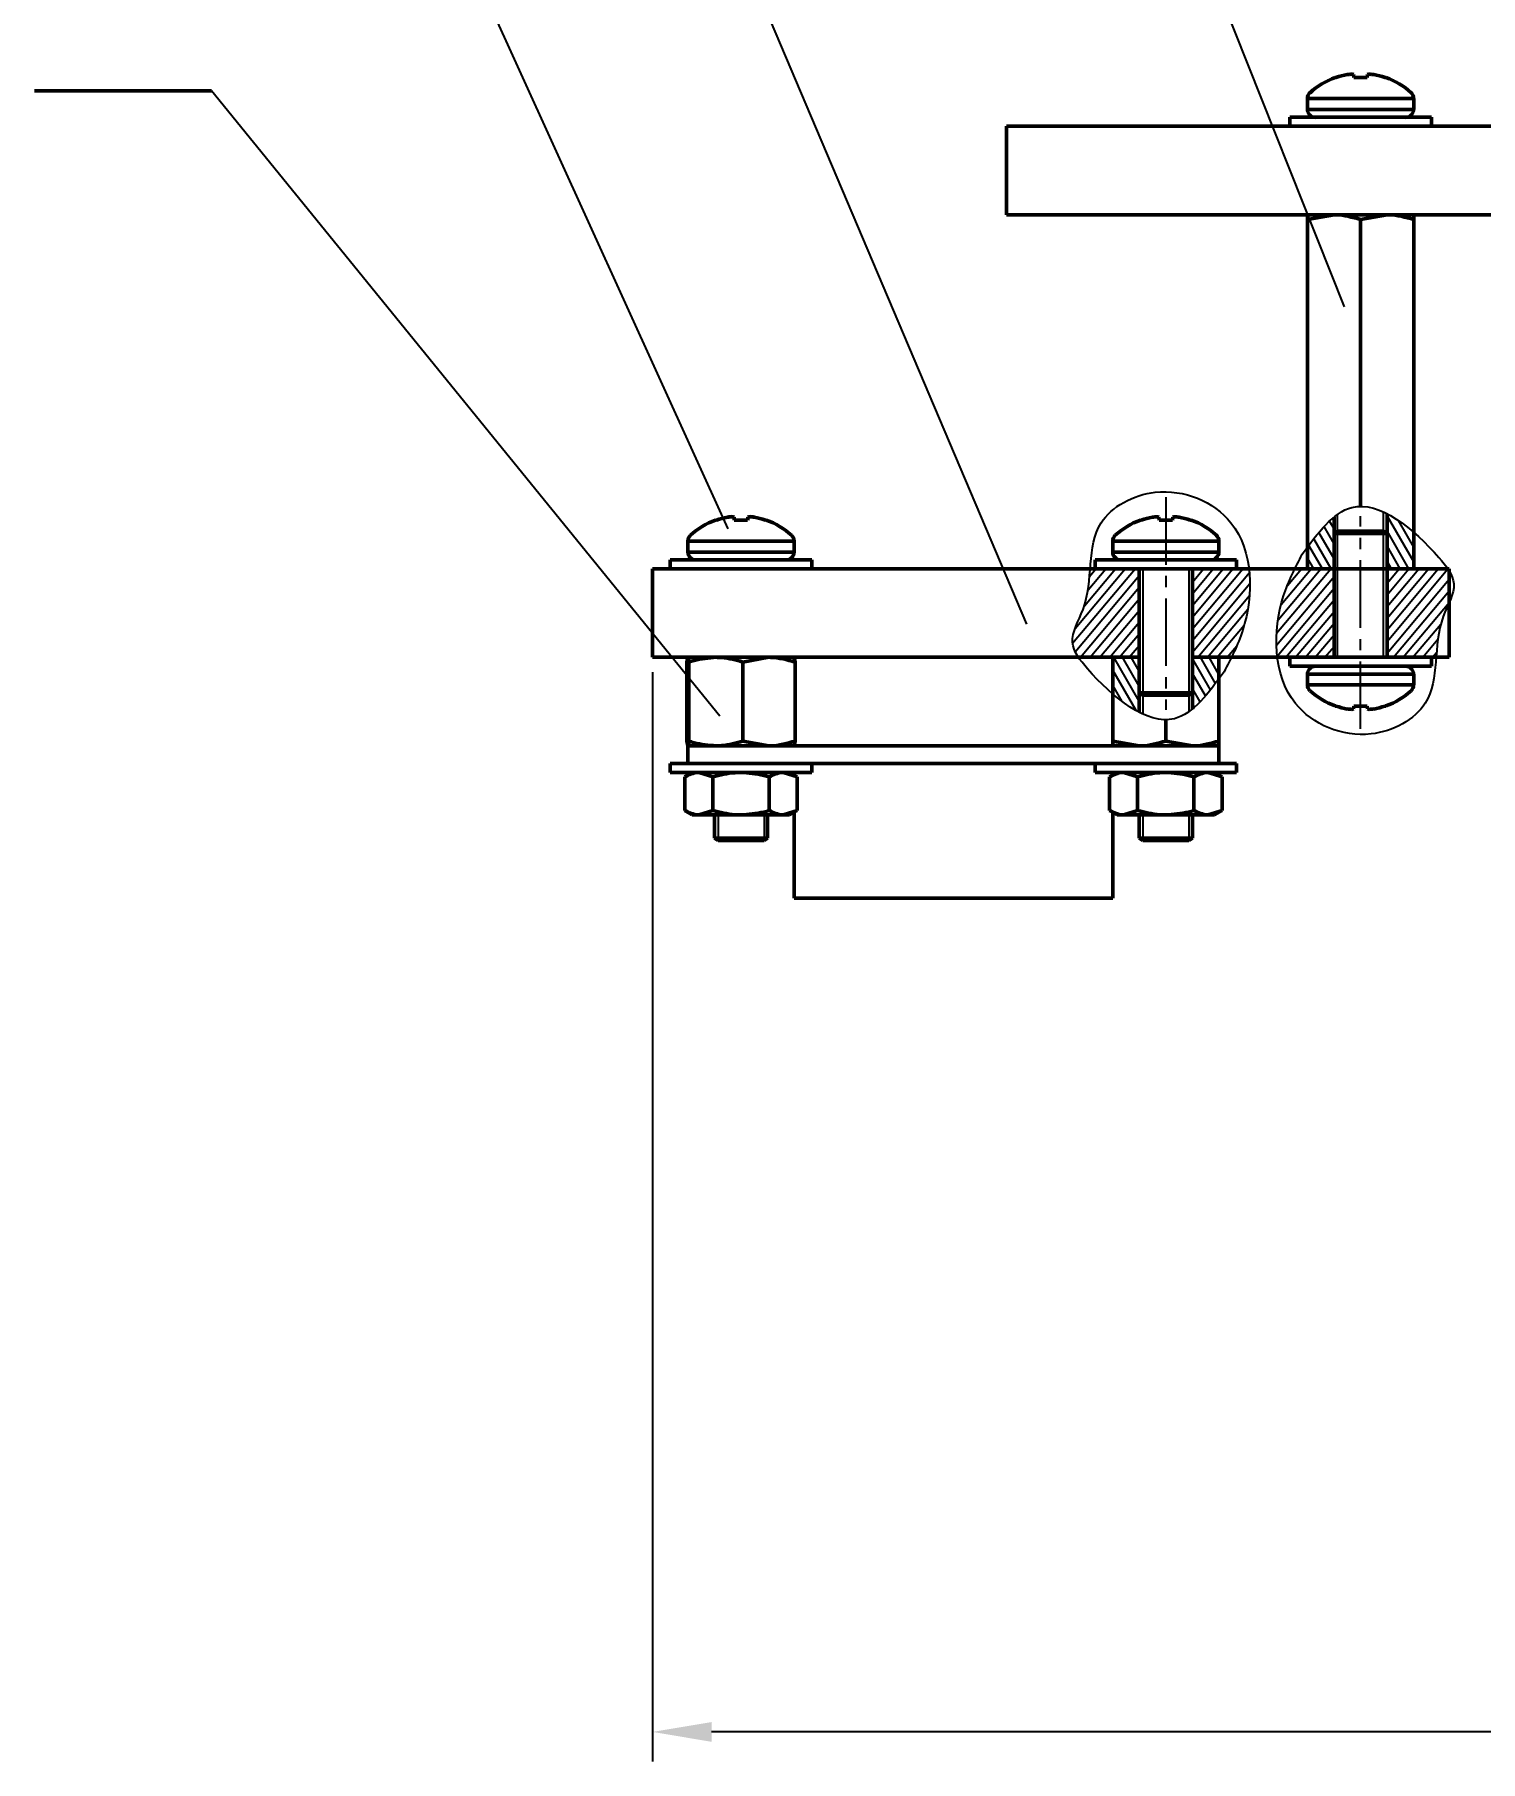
# Model space of a CAD drawing. Header units: inches. Extents: x -1846 to 3013, y 0 to 1997.
# Drawn here: x 99.1 to 221.7, y 1722.9 to 1869.2 of the extents above; entities that cross this region are included whole.
import ezdxf

# ---------------------------------------------------------------- set-up
doc = ezdxf.new("R2010")
doc.units = ezdxf.units.IN
doc.linetypes.add('CENTER2', pattern=[28.575, 19.05, -3.175, 3.175, -3.175])
for name, color, linetype, lineweight in [('Basic', 7, 'Continuous', 50), ('Center', 1, 'CENTER2', 25), ('Thin', 3, 'Continuous', 25)]:
    doc.layers.add(name, color=color, linetype=linetype, lineweight=lineweight)
doc.styles.get("Standard").update_dxf_attribs({"font": '', "height": 4})
doc.styles.get('Standard').set_extended_font_data('TCVN 7284', italic=True)
doc.dimstyles.new('TCVN 7284', dxfattribs={"dimscale": 2, "dimtxt": 4, "dimasz": 2.5, "dimexe": 1.25, "dimexo": 0.625, "dimtad": 1, "dimtoh": 1, "dimdec": 0, "dimlfac": 0.66, "dimtxsty": 'Standard', "dimcen": 2.5, "dimclrd": 7, "dimclre": 7, "dimclrt": 7, "dimadec": 0, "dimazin": 0, "dimtfac": 1, "dimtdec": 0, "dimtofl": 0, "dimtmove": 0, "dimatfit": 3, "dimfxl": 1, "dimlwd": 25, "dimlwe": 25, "dimarcsym": 0})
pattern_1 = [(120, (1689.1009, 1015.4819), (-0.54992613, -0.3175), [])]
pattern_2 = [(50, (1689.1009, 1015.4819), (-0.48643822, 0.40817013), [])]

# ---------------------------------------------------------------- blocks, each defined once
blk = doc.blocks.new('*D39')
at = {"layer": 'Defpoints', "color": 0, "ltscale": 0.3, "transparency": 16777216}
for p in [(556.49, 1853.97), (151.49, 1816.47), (151.49, 1725.43)]:
    blk.add_point(p, dxfattribs=at)
at = {"layer": 'Thin', "color": 7, "linetype": 'Continuous', "lineweight": 25, "ltscale": 0.3, "transparency": 16777216}
for p, q in [((556.49, 1852.72), (556.49, 1722.93)), ((151.49, 1815.22), (151.49, 1722.93)), ((551.49, 1725.43), (156.49, 1725.43))]:
    blk.add_line(p, q, dxfattribs=at)
at = {"layer": 'Thin', "color": 7, "ltscale": 0.3, "transparency": 16777216}
for points in [[(156.49, 1726.26), (156.49, 1724.59), (151.49, 1725.43)], [(551.49, 1726.26), (551.49, 1724.59), (556.49, 1725.43)]]:
    blk.add_solid(points, dxfattribs=at)
at = {"layer": 'Thin', "color": 7, "ltscale": 0.3, "transparency": 16777216, "insert": (353.99, 1728.7), "char_height": 4, "attachment_point": 5}
blk.add_mtext('270', dxfattribs=at)

msp = doc.modelspace()

# ---------------------------------------------------------------- hatches: boundary and pattern name
at = {"layer": 'Thin', "ltscale": 0.3}
h = msp.add_hatch(dxfattribs=at)
h.set_pattern_fill('ANSI31', color=256, scale=0.2, angle=75)
h.set_pattern_definition(pattern_1)
edge = h.paths.add_edge_path()
edge.add_spline(control_points=[(209.24, 1828.35), (208.45, 1827.7), (207.71, 1826.77), (206.99, 1825.79)], knot_values=[48.648965, 48.648965, 48.648965, 48.648965, 51.840316, 51.840316, 51.840316, 51.840316], degree=3, periodic=0)
edge.add_line((206.99, 1825.79), (206.99, 1824.37))
edge.add_spline(control_points=[(206.99, 1824.37), (206.99, 1824.32), (206.99, 1824.21), (206.99, 1824.13), (206.99, 1824.09)], knot_values=[0, 0, 0, 0, 0.195092, 0.5, 0.5, 0.5, 0.5], degree=3, periodic=0)
edge.add_spline(control_points=[(206.99, 1824.09), (206.99, 1824.03), (206.99, 1824), (206.99, 1823.97)], knot_values=[0.5, 0.5, 0.5, 0.5, 1, 1, 1, 1], degree=3, periodic=0)
edge.add_line((206.99, 1823.97), (209.24, 1823.97))
edge.add_line((209.24, 1823.97), (209.24, 1828.35))
edge = h.paths.add_edge_path()
edge.add_spline(control_points=[(215.99, 1827.07), (215.26, 1827.69), (214.49, 1828.24), (213.74, 1828.63)], knot_values=[40.807901, 40.807901, 40.807901, 40.807901, 43.30796, 43.30796, 43.30796, 43.30796], degree=3, periodic=0)
edge.add_line((213.74, 1828.63), (213.74, 1823.97))
edge.add_line((213.74, 1823.97), (215.99, 1823.97))
edge.add_spline(control_points=[(215.99, 1823.97), (215.99, 1824), (215.99, 1824.03), (215.99, 1824.09)], knot_values=[0, 0, 0, 0, 0.5, 0.5, 0.5, 0.5], degree=3, periodic=0)
edge.add_spline(control_points=[(215.99, 1824.09), (215.99, 1824.13), (215.99, 1824.21), (215.99, 1824.32), (215.99, 1824.37)], knot_values=[0.5, 0.5, 0.5, 0.5, 0.804908, 1, 1, 1, 1], degree=3, periodic=0)
edge.add_line((215.99, 1824.37), (215.99, 1827.07))
h = msp.add_hatch(dxfattribs=at)
h.set_pattern_fill('ANSI31', color=256, scale=0.2, angle=5)
h.set_pattern_definition(pattern_2)
edge = h.paths.add_edge_path()
edge.add_line((192.74, 1823.97), (188.58, 1823.97))
edge.add_spline(control_points=[(188.58, 1823.97), (188.49, 1822.82), (188.31, 1820.6), (186.72, 1818.15), (187.3, 1816.88), (187.58, 1816.47)], knot_values=[29.363404, 29.363404, 29.363404, 29.363404, 32.721358, 35.63167, 37.076307, 37.076307, 37.076307, 37.076307], degree=3, periodic=0)
edge.add_line((187.58, 1816.47), (192.74, 1816.47))
edge.add_line((192.74, 1816.47), (192.74, 1823.97))
edge = h.paths.add_edge_path()
edge.add_spline(control_points=[(200.55, 1816.47), (200.91, 1817.2), (201.91, 1819.48), (202.25, 1822.24), (202.04, 1823.97)], knot_values=[1.405047, 1.405047, 1.405047, 1.405047, 3.880179, 8.863899, 8.863899, 8.863899, 8.863899], degree=3, periodic=0)
edge.add_line((202.04, 1823.97), (197.24, 1823.97))
edge.add_line((197.24, 1823.97), (197.24, 1816.47))
edge.add_line((197.24, 1816.47), (200.55, 1816.47))
h = msp.add_hatch(dxfattribs=at)
h.set_pattern_fill('ANSI31', color=256, scale=0.2, angle=5)
h.set_pattern_definition(pattern_2)
edge = h.paths.add_edge_path()
edge.add_line((209.24, 1823.97), (205.92, 1823.97))
edge.add_spline(control_points=[(205.92, 1823.97), (205.56, 1823.23), (204.56, 1820.95), (204.22, 1818.2), (204.43, 1816.47)], knot_values=[1.405047, 1.405047, 1.405047, 1.405047, 3.880179, 8.863899, 8.863899, 8.863899, 8.863899], degree=3, periodic=0)
edge.add_line((204.43, 1816.47), (209.24, 1816.47))
edge.add_line((209.24, 1816.47), (209.24, 1823.97))
edge = h.paths.add_edge_path()
edge.add_spline(control_points=[(217.89, 1816.47), (217.98, 1817.62), (218.11, 1819.22), (218.82, 1820.7), (218.99, 1821.07)], knot_values=[29.363404, 29.363404, 29.363404, 29.363404, 32.721358, 33.887149, 33.887149, 33.887149, 33.887149], degree=3, periodic=0)
edge.add_line((218.99, 1821.07), (218.99, 1823.82))
edge.add_spline(control_points=[(218.99, 1823.82), (218.95, 1823.87), (218.92, 1823.92), (218.89, 1823.97)], knot_values=[36.905535, 36.905535, 36.905535, 36.905535, 37.076307, 37.076307, 37.076307, 37.076307], degree=3, periodic=0)
edge.add_line((218.89, 1823.97), (213.74, 1823.97))
edge.add_line((213.74, 1823.97), (213.74, 1816.47))
edge.add_line((213.74, 1816.47), (217.89, 1816.47))
h = msp.add_hatch(dxfattribs=at)
h.set_pattern_fill('ANSI31', color=256, scale=0.2, angle=75)
h.set_pattern_definition(pattern_1)
edge = h.paths.add_edge_path()
edge.add_line((192.74, 1816.47), (190.49, 1816.47))
edge.add_spline(control_points=[(190.49, 1816.47), (190.49, 1816.43), (190.49, 1816.4), (190.49, 1816.33)], knot_values=[0, 0, 0, 0, 0.525499, 0.525499, 0.525499, 0.525499], degree=3, periodic=0)
edge.add_spline(control_points=[(190.49, 1816.33), (190.49, 1816.3), (190.49, 1816.23), (190.49, 1816.11), (190.49, 1816.07)], knot_values=[0.525499, 0.525499, 0.525499, 0.525499, 0.804908, 1, 1, 1, 1], degree=3, periodic=0)
edge.add_line((190.49, 1816.07), (190.49, 1813.37))
edge.add_spline(control_points=[(190.49, 1813.37), (191.22, 1812.74), (191.98, 1812.2), (192.74, 1811.81)], knot_values=[40.807901, 40.807901, 40.807901, 40.807901, 43.30796, 43.30796, 43.30796, 43.30796], degree=3, periodic=0)
edge.add_line((192.74, 1811.81), (192.74, 1816.47))
edge = h.paths.add_edge_path()
edge.add_spline(control_points=[(199.49, 1816.33), (199.49, 1816.4), (199.49, 1816.43), (199.49, 1816.47)], knot_values=[0.474501, 0.474501, 0.474501, 0.474501, 1, 1, 1, 1], degree=3, periodic=0)
edge.add_line((199.49, 1816.47), (197.24, 1816.47))
edge.add_line((197.24, 1816.47), (197.24, 1812.09))
edge.add_spline(control_points=[(197.24, 1812.09), (198.02, 1812.74), (198.76, 1813.67), (199.49, 1814.64)], knot_values=[48.648965, 48.648965, 48.648965, 48.648965, 51.840316, 51.840316, 51.840316, 51.840316], degree=3, periodic=0)
edge.add_line((199.49, 1814.64), (199.49, 1816.34))

# ---------------------------------------------------------------- linework, layer by layer
at = {"layer": 'Basic'}
for p, q in [((209.34, 1865.59), (209.41, 1865.59)), ((210.9, 1865.84), (210.92, 1865.59)), ((210.92, 1865.59), (212.05, 1865.59)), ((212.05, 1865.59), (212.07, 1865.84)), ((213.56, 1865.59), (213.63, 1865.59)), ((114.12, 1864.46), (99.12, 1864.46)), ((206.99, 1863.81), (206.99, 1862.89)), ((206.99, 1863.81), (215.99, 1863.81)), ((206.99, 1862.89), (215.99, 1862.89)), ((215.99, 1862.89), (215.99, 1863.81)), ((181.49, 1853.97), (181.49, 1861.47)), ((181.49, 1861.47), (184, 1861.47)), ((184, 1861.47), (252.03, 1861.47)), ((205.49, 1862.22), (205.49, 1861.47)), ((205.49, 1862.22), (217.49, 1862.22)), ((217.49, 1861.47), (217.49, 1862.22)), ((184, 1853.97), (181.49, 1853.97)), ((184, 1853.97), (252.03, 1853.97)), ((206.99, 1853.57), (209.24, 1853.97)), ((211.49, 1853.57), (213.74, 1853.97)), ((206.99, 1824.37), (206.99, 1853.57)), ((211.49, 1829.26), (211.49, 1853.57)), ((215.99, 1824.37), (215.99, 1853.57)), ((156.83, 1828.09), (156.91, 1828.09)), ((157.86, 1828.34), (157.86, 1828.34)), ((158.23, 1828.38), (158.23, 1828.38)), ((158.24, 1828.38), (158.24, 1828.38)), ((158.41, 1828.13), (158.4, 1828.34)), ((158.42, 1828.09), (159.55, 1828.09)), ((159.55, 1828.09), (159.57, 1828.34)), ((159.55, 1828.09), (159.57, 1828.34)), ((159.73, 1828.38), (159.73, 1828.38)), ((159.73, 1828.38), (159.73, 1828.38)), ((160.11, 1828.34), (160.11, 1828.34)), ((161.05, 1828.09), (161.13, 1828.09)), ((192.84, 1828.09), (192.91, 1828.09)), ((194.4, 1828.34), (194.42, 1828.09)), ((194.42, 1828.09), (195.55, 1828.09)), ((195.55, 1828.09), (195.57, 1828.34)), ((197.06, 1828.09), (197.13, 1828.09)), ((209.24, 1816.47), (209.24, 1828.35)), ((213.74, 1828.63), (213.74, 1816.47)), ((154.48, 1826.31), (154.48, 1825.39)), ((154.48, 1826.31), (163.48, 1826.31)), ((163.48, 1825.39), (163.48, 1826.31)), ((190.49, 1826.31), (190.49, 1825.39)), ((190.49, 1826.31), (199.49, 1826.31)), ((199.49, 1825.39), (199.49, 1826.31)), ((209.24, 1826.97), (209.54, 1827.17)), ((209.24, 1826.97), (213.74, 1826.97)), ((213.44, 1827.17), (209.54, 1827.17)), ((213.74, 1826.97), (213.44, 1827.17)), ((152.99, 1824.72), (152.99, 1823.97)), ((152.99, 1824.72), (164.99, 1824.72)), ((154.48, 1825.39), (163.48, 1825.39)), ((164.99, 1823.97), (164.99, 1824.72)), ((188.99, 1824.72), (188.99, 1823.97)), ((188.99, 1824.72), (200.99, 1824.72)), ((190.49, 1825.39), (199.49, 1825.39)), ((200.99, 1823.97), (200.99, 1824.72)), ((151.49, 1816.47), (151.49, 1823.97)), ((151.49, 1823.97), (158.99, 1823.97)), ((158.99, 1823.97), (211.49, 1823.97)), ((187.65, 1823.97), (202.32, 1823.97)), ((192.74, 1811.81), (192.74, 1823.97)), ((197.24, 1823.97), (197.24, 1812.09)), ((211.49, 1823.97), (218.99, 1823.97)), ((218.99, 1823.97), (218.99, 1816.47)), ((158.99, 1816.47), (151.49, 1816.47)), ((154.4, 1816.07), (154.49, 1816.47)), ((154.4, 1809.37), (154.4, 1816.07)), ((154.57, 1809.37), (154.57, 1816.07)), ((158.99, 1816.47), (192.74, 1816.47)), ((159.15, 1816.07), (161.36, 1816.47)), ((159.15, 1809.37), (159.15, 1816.07)), ((163.57, 1816.07), (163.48, 1816.47)), ((163.57, 1809.37), (163.57, 1816.07)), ((190.49, 1809.37), (190.49, 1816.34)), ((197.24, 1816.47), (211.49, 1816.47)), ((199.49, 1809.37), (199.49, 1816.34)), ((218.82, 1816.47), (204.15, 1816.47)), ((205.49, 1816.47), (205.49, 1815.72)), ((217.49, 1815.72), (205.49, 1815.72)), ((218.99, 1816.47), (211.49, 1816.47)), ((217.49, 1815.72), (217.49, 1816.47)), ((206.99, 1815.04), (206.99, 1814.13)), ((215.99, 1815.04), (206.99, 1815.04)), ((215.99, 1814.13), (215.99, 1815.04)), ((197.24, 1813.47), (192.74, 1813.47)), ((192.74, 1813.47), (193.04, 1813.27)), ((193.04, 1813.27), (196.94, 1813.27)), ((197.24, 1813.47), (196.94, 1813.27)), ((215.99, 1814.13), (206.99, 1814.13)), ((209.41, 1812.34), (209.34, 1812.34)), ((210.92, 1812.34), (210.9, 1812.1)), ((212.05, 1812.34), (210.92, 1812.34)), ((212.07, 1812.1), (212.05, 1812.34)), ((213.63, 1812.34), (213.56, 1812.34)), ((194.99, 1809.37), (194.99, 1811.18)), ((154.4, 1809.37), (154.49, 1808.97)), ((154.49, 1808.97), (199.49, 1808.97)), ((154.49, 1808.97), (154.49, 1807.47)), ((159.15, 1809.37), (161.36, 1808.97)), ((163.57, 1809.37), (163.48, 1808.97)), ((190.49, 1809.37), (192.74, 1808.97)), ((194.99, 1809.37), (197.24, 1808.97)), ((199.49, 1808.97), (199.49, 1807.47)), ((152.99, 1807.47), (152.99, 1806.72)), ((154.49, 1807.47), (152.99, 1807.47)), ((154.49, 1807.47), (155.02, 1807.47)), ((155.7, 1807.47), (155.02, 1807.47)), ((162.95, 1807.47), (155.7, 1807.47)), ((162.95, 1807.47), (191.02, 1807.47)), ((164.99, 1806.72), (164.99, 1807.47)), ((188.99, 1807.47), (188.99, 1806.72)), ((191.7, 1807.47), (191.02, 1807.47)), ((198.95, 1807.47), (191.7, 1807.47)), ((198.95, 1807.47), (199.49, 1807.47)), ((200.99, 1807.47), (199.49, 1807.47)), ((200.99, 1806.72), (200.99, 1807.47)), ((155.7, 1806.72), (152.99, 1806.72)), ((154.86, 1806.72), (154.22, 1806.35)), ((154.22, 1803.49), (154.22, 1806.35)), ((156.6, 1806.35), (155.41, 1806.72)), ((164.99, 1806.72), (155.7, 1806.72)), ((156.6, 1803.49), (156.6, 1806.35)), ((161.37, 1803.49), (161.37, 1806.35)), ((163.75, 1806.35), (162.56, 1806.72)), ((163.75, 1806.35), (163.11, 1806.72)), ((163.75, 1803.49), (163.75, 1806.35)), ((191.7, 1806.72), (188.99, 1806.72)), ((190.86, 1806.72), (190.22, 1806.35)), ((190.22, 1803.49), (190.22, 1806.35)), ((192.6, 1806.35), (191.41, 1806.72)), ((200.99, 1806.72), (191.7, 1806.72)), ((192.6, 1803.49), (192.6, 1806.35)), ((197.37, 1803.49), (197.37, 1806.35)), ((199.75, 1806.35), (198.56, 1806.72)), ((199.75, 1806.35), (199.11, 1806.72)), ((199.75, 1803.49), (199.75, 1806.35)), ((154.22, 1803.49), (154.86, 1803.12)), ((155.41, 1803.12), (154.86, 1803.12)), ((156.6, 1803.49), (155.41, 1803.12)), ((158.99, 1803.12), (155.41, 1803.12)), ((156.74, 1801.14), (156.74, 1803.12)), ((162.56, 1803.12), (158.99, 1803.12)), ((161.24, 1801.14), (161.24, 1803.12)), ((163.75, 1803.49), (162.56, 1803.12)), ((163.11, 1803.12), (162.56, 1803.12)), ((163.11, 1803.12), (163.75, 1803.49)), ((163.49, 1796.07), (163.49, 1803.33)), ((190.22, 1803.49), (190.86, 1803.12)), ((190.49, 1796.07), (190.49, 1803.33)), ((191.41, 1803.12), (190.86, 1803.12)), ((192.6, 1803.49), (191.41, 1803.12)), ((194.99, 1803.12), (191.41, 1803.12)), ((192.74, 1801.14), (192.74, 1803.12)), ((198.56, 1803.12), (194.99, 1803.12)), ((197.24, 1801.14), (197.24, 1803.12)), ((199.75, 1803.49), (198.56, 1803.12)), ((199.11, 1803.12), (198.56, 1803.12)), ((199.11, 1803.12), (199.75, 1803.49)), ((161.24, 1801.14), (156.74, 1801.14)), ((156.74, 1801.14), (157.04, 1800.94)), ((161.24, 1801.14), (160.94, 1800.94)), ((197.24, 1801.14), (192.74, 1801.14)), ((192.74, 1801.14), (193.04, 1800.94)), ((197.24, 1801.14), (196.94, 1800.94)), ((157.04, 1800.94), (160.94, 1800.94)), ((193.04, 1800.94), (196.94, 1800.94)), ((190.49, 1796.07), (163.49, 1796.07))]:
    msp.add_line(p, q, dxfattribs=at)
for centre, radius, start, end in [((211.49, 1859.63), 6.34, 109.825, 132.4927), ((211.48, 1859.58), 6.36, 100.1662, 109.027), ((211.11, 1860.52), 5.37, 93.964, 97.9842), ((210.56, 1864.83), 1.07, 71.7311, 80.5485), ((212.41, 1864.83), 1.07, 99.4515, 108.2689), ((211.86, 1860.52), 5.37, 82.0158, 86.036), ((211.49, 1859.58), 6.36, 70.973, 79.8338), ((211.49, 1859.63), 6.34, 47.5073, 70.175), ((207.66, 1863.81), 0.675, 132.4927, 180), ((215.31, 1863.81), 0.675, 0, 47.5073), ((207.66, 1862.89), 0.675, 180, 270), ((215.31, 1862.89), 0.675, 270, 0), ((158.98, 1822.13), 6.34, 109.825, 132.4927), ((158.98, 1822.08), 6.36, 100.1659, 109.026), ((158.98, 1822.08), 6.36, 100.1665, 109.0282), ((158.98, 1822.08), 6.36, 100.1668, 109.0291), ((158.61, 1823.01), 5.38, 93.9604, 97.9769), ((158.6, 1823.03), 5.36, 93.9676, 97.9916), ((158.6, 1823.04), 5.36, 93.9704, 97.9972), ((158.06, 1827.32), 1.08, 71.8186, 80.5972), ((158.06, 1827.31), 1.08, 71.8845, 80.6339), ((112.27, 1823.79), 46.35, 5.3221, 5.6295), ((132.14, 1825.53), 26.4, 5.5664, 6.1062), ((205.7, 1823.79), 46.35, 174.3705, 174.6779), ((185.82, 1825.53), 26.4, 173.8938, 174.4336), ((113.56, 1831.86), 46.15, 355.3224, 355.6306), ((159.9, 1827.34), 1.06, 99.5008, 108.3574), ((159.9, 1827.32), 1.08, 99.4028, 108.1814), ((159.9, 1827.31), 1.08, 99.3661, 108.1155), ((159.36, 1823.03), 5.36, 82.0084, 86.0324), ((159.36, 1823.04), 5.36, 82.0028, 86.0296), ((158.98, 1822.08), 6.36, 70.9718, 79.8335), ((158.98, 1822.08), 6.36, 70.9709, 79.8332), ((158.98, 1822.13), 6.34, 47.5073, 70.175), ((194.99, 1822.13), 6.34, 109.825, 132.4927), ((194.98, 1822.08), 6.36, 100.1662, 109.027), ((194.61, 1823.02), 5.37, 93.964, 97.9842), ((194.06, 1827.33), 1.07, 71.7311, 80.5485), ((195.91, 1827.33), 1.07, 99.4515, 108.2689), ((195.36, 1823.02), 5.37, 82.0158, 86.036), ((194.99, 1822.08), 6.36, 70.973, 79.8338), ((194.99, 1822.13), 6.34, 47.5073, 70.175), ((155.16, 1826.31), 0.675, 132.4927, 180), ((162.81, 1826.31), 0.675, 0, 47.5073), ((191.16, 1826.31), 0.675, 132.4927, 180), ((198.81, 1826.31), 0.675, 0, 47.5073), ((155.16, 1825.39), 0.675, 180, 270), ((162.81, 1825.39), 0.675, 270, 0), ((191.16, 1825.39), 0.675, 180, 270), ((198.81, 1825.39), 0.675, 270, 0), ((207.66, 1815.04), 0.675, 90, 180), ((215.31, 1815.04), 0.675, 0, 90), ((207.66, 1814.13), 0.675, 180, 227.5073), ((211.49, 1818.31), 6.34, 227.5073, 250.175), ((211.49, 1818.31), 6.34, 289.825, 312.4927), ((215.31, 1814.13), 0.675, 312.4927, 0), ((211.48, 1818.35), 6.36, 250.973, 259.8338), ((211.11, 1817.42), 5.37, 262.0158, 266.036), ((210.56, 1813.11), 1.07, 279.4515, 288.2689), ((212.41, 1813.11), 1.07, 251.7311, 260.5485), ((211.86, 1817.42), 5.37, 273.964, 277.9842), ((211.49, 1818.35), 6.36, 280.1662, 289.027)]:
    msp.add_arc(centre, radius, start, end, dxfattribs=at)
for points, knots in [([(206.99, 1853.97), (206.99, 1853.92), (206.99, 1853.85), (206.99, 1853.61), (206.99, 1853.57)], [0, 0, 0, 0, 0.8049075, 1, 1, 1, 1]), ([(209.24, 1853.97), (209.29, 1853.97), (210.05, 1853.96), (210.79, 1853.76), (211.49, 1853.57)], [0, 0, 0, 0, 0.0701596, 1, 1, 1, 1]), ([(213.74, 1853.97), (213.79, 1853.97), (214.55, 1853.96), (215.29, 1853.76), (215.99, 1853.57)], [0, 0, 0, 0, 0.07016, 1, 1, 1, 1]), ([(215.99, 1853.57), (215.99, 1853.61), (215.99, 1853.85), (215.99, 1853.92), (215.99, 1853.97)], [0, 0, 0, 0, 0.195092, 1, 1, 1, 1]), ([(206.99, 1823.97), (206.99, 1824.02), (206.99, 1824.09), (206.99, 1824.32), (206.99, 1824.37)], [0, 0, 0, 0, 0.8049075, 1, 1, 1, 1]), ([(206.99, 1824.37), (206.99, 1824.32), (206.99, 1824.09), (206.99, 1824.02), (206.99, 1823.97)], [0, 0, 0, 0, 0.195092, 1, 1, 1, 1]), ([(215.99, 1824.37), (215.99, 1824.32), (215.99, 1824.09), (215.99, 1824.02), (215.99, 1823.97)], [0, 0, 0, 0, 0.195092, 1, 1, 1, 1]), ([(215.99, 1823.97), (215.99, 1824.02), (215.99, 1824.09), (215.99, 1824.32), (215.99, 1824.37)], [0, 0, 0, 0, 0.804908, 1, 1, 1, 1]), ([(154.49, 1816.47), (154.49, 1816.47), (154.52, 1816.46), (154.55, 1816.26), (154.57, 1816.07)], [0, 0, 0, 0, 0.07016, 1, 1, 1, 1]), ([(154.57, 1816.07), (154.72, 1816.11), (155.46, 1816.35), (156.24, 1816.42), (156.86, 1816.47)], [0, 0, 0, 0, 0.195092, 1, 1, 1, 1]), ([(156.86, 1816.47), (157.03, 1816.46), (157.81, 1816.45), (158.56, 1816.23), (159.15, 1816.07)], [0, 0, 0, 0, 0.219378, 1, 1, 1, 1]), ([(161.36, 1816.47), (161.41, 1816.47), (162.16, 1816.46), (162.89, 1816.26), (163.57, 1816.07)], [0, 0, 0, 0, 0.07016, 1, 1, 1, 1]), ([(190.49, 1816.47), (190.49, 1816.42), (190.49, 1816.35), (190.49, 1816.11), (190.49, 1816.07)], [0, 0, 0, 0, 0.804908, 1, 1, 1, 1]), ([(199.49, 1816.07), (199.49, 1816.11), (199.49, 1816.35), (199.49, 1816.42), (199.49, 1816.47)], [0, 0, 0, 0, 0.195092, 1, 1, 1, 1]), ([(154.49, 1808.97), (154.49, 1808.97), (154.52, 1808.97), (154.55, 1809.18), (154.57, 1809.37)], [0, 0, 0, 0, 0.07016, 1, 1, 1, 1]), ([(154.57, 1809.37), (154.72, 1809.32), (155.46, 1809.09), (156.24, 1809.02), (156.86, 1808.97)], [0, 0, 0, 0, 0.195092, 1, 1, 1, 1]), ([(156.86, 1808.97), (157.03, 1808.97), (157.81, 1808.99), (158.56, 1809.2), (159.15, 1809.37)], [0, 0, 0, 0, 0.219378, 1, 1, 1, 1]), ([(161.36, 1808.97), (161.41, 1808.97), (162.16, 1808.97), (162.89, 1809.18), (163.57, 1809.37)], [0, 0, 0, 0, 0.07016, 1, 1, 1, 1]), ([(190.49, 1808.97), (190.49, 1809.02), (190.49, 1809.09), (190.49, 1809.32), (190.49, 1809.37)], [0, 0, 0, 0, 0.8049075, 1, 1, 1, 1]), ([(192.74, 1808.97), (192.79, 1808.97), (193.55, 1808.97), (194.29, 1809.18), (194.99, 1809.37)], [0, 0, 0, 0, 0.07016, 1, 1, 1, 1]), ([(197.24, 1808.97), (197.29, 1808.97), (198.05, 1808.97), (198.79, 1809.18), (199.49, 1809.37)], [0, 0, 0, 0, 0.0701596, 1, 1, 1, 1]), ([(199.49, 1809.37), (199.49, 1809.32), (199.49, 1809.09), (199.49, 1809.02), (199.49, 1808.97)], [0, 0, 0, 0, 0.195092, 1, 1, 1, 1]), ([(155.41, 1806.72), (155.38, 1806.72), (154.98, 1806.71), (154.59, 1806.52), (154.22, 1806.35)], [0, 0, 0, 0, 0.0701503, 1, 1, 1, 1]), ([(158.99, 1806.72), (158.81, 1806.71), (158, 1806.7), (157.22, 1806.5), (156.6, 1806.35)], [0, 0, 0, 0, 0.219209, 1, 1, 1, 1]), ([(161.37, 1806.35), (161.22, 1806.39), (160.44, 1806.61), (159.63, 1806.67), (158.99, 1806.72)], [0, 0, 0, 0, 0.194876, 1, 1, 1, 1]), ([(162.56, 1806.72), (162.53, 1806.72), (162.13, 1806.71), (161.73, 1806.52), (161.37, 1806.35)], [0, 0, 0, 0, 0.0701503, 1, 1, 1, 1]), ([(191.41, 1806.72), (191.38, 1806.72), (190.98, 1806.71), (190.59, 1806.52), (190.22, 1806.35)], [0, 0, 0, 0, 0.0701503, 1, 1, 1, 1]), ([(194.99, 1806.72), (194.81, 1806.71), (194, 1806.7), (193.22, 1806.5), (192.6, 1806.35)], [0, 0, 0, 0, 0.219209, 1, 1, 1, 1]), ([(197.37, 1806.35), (197.22, 1806.39), (196.44, 1806.61), (195.63, 1806.67), (194.99, 1806.72)], [0, 0, 0, 0, 0.194876, 1, 1, 1, 1]), ([(198.56, 1806.72), (198.53, 1806.72), (198.13, 1806.71), (197.73, 1806.52), (197.37, 1806.35)], [0, 0, 0, 0, 0.0701503, 1, 1, 1, 1]), ([(155.41, 1803.12), (155.38, 1803.12), (154.98, 1803.12), (154.59, 1803.31), (154.22, 1803.49)], [0, 0, 0, 0, 0.0701503, 1, 1, 1, 1]), ([(158.99, 1803.12), (158.81, 1803.12), (158, 1803.14), (157.22, 1803.33), (156.6, 1803.49)], [0, 0, 0, 0, 0.219209, 1, 1, 1, 1]), ([(161.37, 1803.49), (161.22, 1803.44), (160.44, 1803.23), (159.63, 1803.17), (158.99, 1803.12)], [0, 0, 0, 0, 0.194876, 1, 1, 1, 1]), ([(162.56, 1803.12), (162.53, 1803.12), (162.13, 1803.12), (161.73, 1803.31), (161.37, 1803.49)], [0, 0, 0, 0, 0.0701503, 1, 1, 1, 1]), ([(191.41, 1803.12), (191.38, 1803.12), (190.98, 1803.12), (190.59, 1803.31), (190.22, 1803.49)], [0, 0, 0, 0, 0.0701503, 1, 1, 1, 1]), ([(194.99, 1803.12), (194.81, 1803.12), (194, 1803.14), (193.22, 1803.33), (192.6, 1803.49)], [0, 0, 0, 0, 0.219209, 1, 1, 1, 1]), ([(197.37, 1803.49), (197.22, 1803.44), (196.44, 1803.23), (195.63, 1803.17), (194.99, 1803.12)], [0, 0, 0, 0, 0.194876, 1, 1, 1, 1]), ([(198.56, 1803.12), (198.53, 1803.12), (198.13, 1803.12), (197.73, 1803.31), (197.37, 1803.49)], [0, 0, 0, 0, 0.0701503, 1, 1, 1, 1])]:
    msp.add_open_spline(points, degree=3, knots=knots, dxfattribs=at)
at = {"layer": 'Center', "ltscale": 0.3}
for p, q in [((194.99, 1830.03), (194.99, 1812.01)), ((211.49, 1810.4), (211.49, 1828.43))]:
    msp.add_line(p, q, dxfattribs=at)
at = {"layer": 'Thin'}
for p, q in [((183.22, 1819.29), (114.12, 1982.01)), ((210.13, 1846.17), (155.99, 1982.01)), ((157.91, 1827.36), (114.12, 1923.5)), ((157.2, 1811.48), (114.12, 1864.46)), ((209.54, 1816.47), (209.54, 1828.58)), ((213.44, 1816.47), (213.44, 1828.78)), ((193.04, 1823.97), (193.04, 1811.66)), ((196.94, 1823.97), (196.94, 1811.86)), ((157.04, 1803.12), (157.04, 1800.94)), ((160.94, 1803.12), (160.94, 1800.94)), ((193.04, 1803.12), (193.04, 1800.94)), ((196.94, 1803.12), (196.94, 1800.94))]:
    msp.add_line(p, q, dxfattribs=at)
for points in [[(199.92, 1815.23), (201.5, 1818.77), (200.5, 1827.87), (194.09, 1830.45), (189.5, 1827.85), (187.97, 1820.51), (187.08, 1817.74), (188.35, 1815.5), (195.72, 1811.27), (199.92, 1815.23)], [(206.55, 1825.21), (204.97, 1821.67), (205.97, 1812.57), (212.38, 1809.98), (216.97, 1812.59), (218.5, 1819.93), (219.39, 1822.7), (218.12, 1824.94), (210.75, 1829.17), (206.55, 1825.21)]]:
    msp.add_spline(points, degree=3, dxfattribs=at)

# ---------------------------------------------------------------- dimensions: what is measured, and where the dimension line sits
at = {"layer": 'Thin', "ltscale": 0.3}
dim = msp.add_linear_dim(base=(151.49, 1725.43), p1=(556.49, 1853.97), p2=(151.49, 1816.47), text='270', dimstyle='TCVN 7284', dxfattribs=at)
dim.commit()
dim.dimension.update_dxf_attribs({"geometry": '*D39', "text_midpoint": (353.99, 1725.43), "dimtype": 160})

doc.saveas('drawing.dxf')
